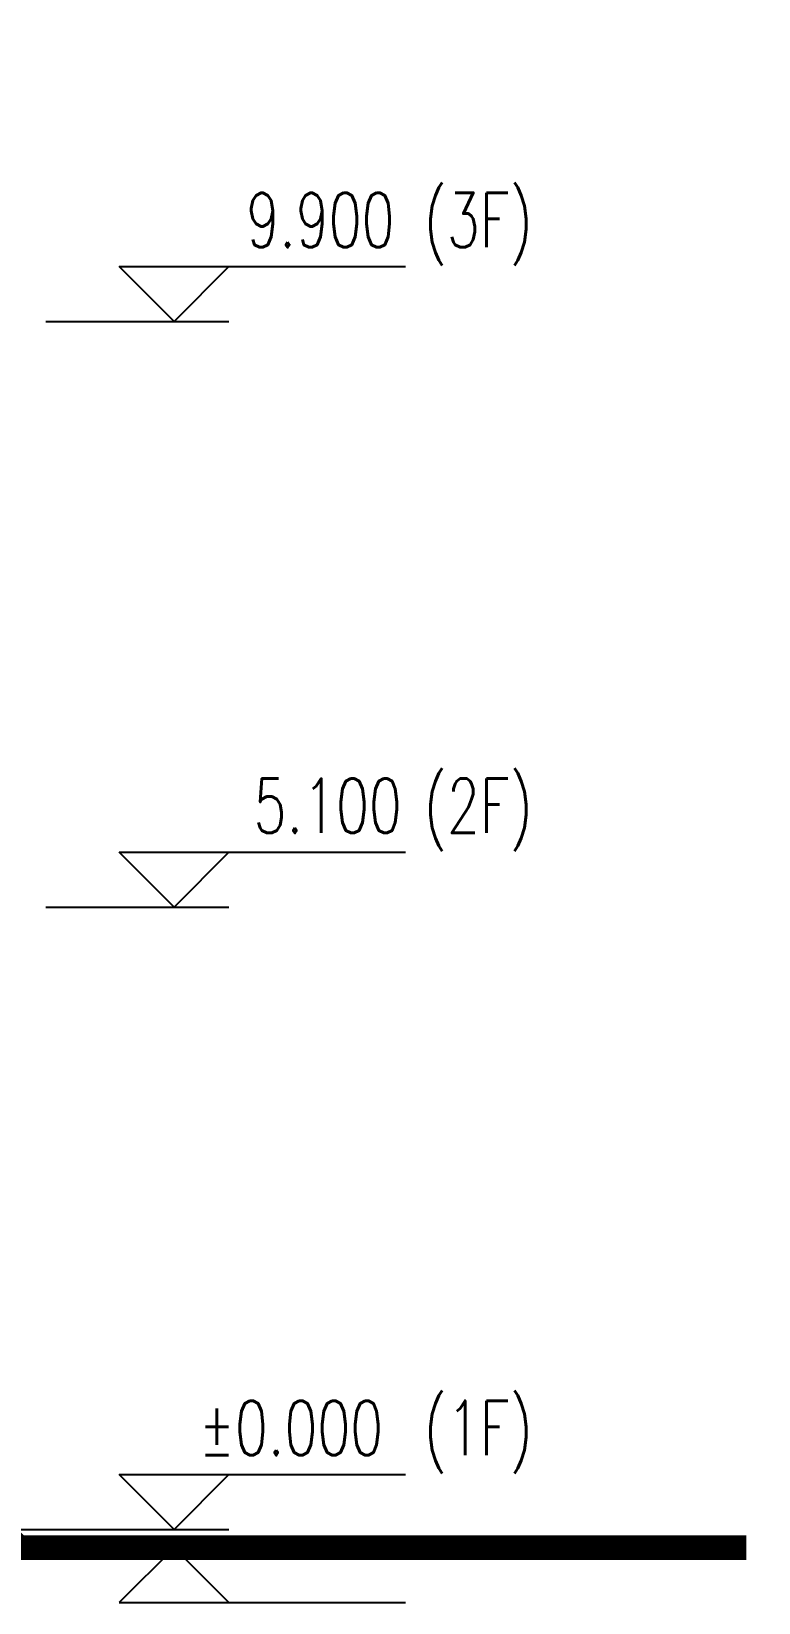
# Model space of a CAD drawing. Header units: millimetres. Extents: x 708158 to 1984082, y -168213 to -53.
# Drawn here: x 1070709 to 1076668, y -86557 to -73680 of the extents above; entities that cross this region are included whole.
import ezdxf

# ---------------------------------------------------------------- set-up
doc = ezdxf.new("R2010")
doc.units = ezdxf.units.MM
doc.header["$LTSCALE"] = 1000
doc.layers.get('0').update_dxf_attribs({"color": 8})
for name, color, linetype in [('DIM_ELEV', 3, 'Continuous'), ('PUB_DIM', 3, 'Continuous'), ('PUB_TEXT', 7, 'Continuous'), ('立面加粗', 5, 'Continuous')]:
    doc.layers.add(name, color=color, linetype=linetype)
doc.styles.add('_TCH_DIM', font='SIMPLEX', dxfattribs={"bigfont": 'GBCBIG'})
doc.styles.add('_TCH_DIM_T3', font='SIMPLEX', dxfattribs={"width": 0.705882, "bigfont": 'GBCBIG'})
doc.dimstyles.new('_TCH_ARCH&&150', dxfattribs={"dimtxt": 446.25, "dimasz": 150, "dimexe": 375, "dimexo": 450, "dimgap": 189.375, "dimtad": 1, "dimdec": 0, "dimzin": 0, "dimdsep": 46, "dimtxsty": '_TCH_DIM_T3', "dimblk": 'ARCHTICK', "dimcen": 0.09, "dimclrt": 7, "dimazin": 2, "dimtfac": 1, "dimtdec": 0, "dimtix": 1, "dimtmove": 2, "dimatfit": 3, "dimfxl": 1, "dimtolj": 1, "dimtzin": 0, "dimarcsym": 0})

# ---------------------------------------------------------------- blocks, each defined once
blk = doc.blocks.new('_ArchTick')
at = {"color": 0, "linetype": 'ByBlock', "const_width": 0.3}
blk.add_lwpolyline([(-0.5, -0.5), (0.5, 0.5)], dxfattribs=at)
blk = doc.blocks.new('*D755')
at = {"layer": 'Defpoints', "color": 0, "transparency": 16777216}
for p in [(1068094, -37657), (1070567, -37657), (1068094, -85957)]:
    blk.add_point(p, dxfattribs=at)
at = {"layer": 'PUB_DIM', "color": 0, "lineweight": -2, "transparency": 16777216}
for p, q in [((1068544, -37657), (1070942, -37657)), ((1070567, -85957), (1070567, -37657)), ((1068544, -85957), (1070942, -85957))]:
    blk.add_line(p, q, dxfattribs=at)
at = {"layer": 'PUB_DIM', "color": 0, "lineweight": -2, "transparency": 16777216, "xscale": 150, "yscale": 150, "zscale": 150}
for p, rotation in [((1070567, -37657), 90), ((1070567, -85957), 270)]:
    blk.add_blockref('_ArchTick', p, dxfattribs=dict(at, rotation=rotation))
at = {"layer": 'PUB_DIM', "color": 7, "transparency": 16777216, "insert": (1070155, -61807), "char_height": 446.2, "attachment_point": 5, "rotation": 90, "style": '_TCH_DIM_T3'}
blk.add_mtext('\\A1;48300', dxfattribs=at)

msp = doc.modelspace()

# ---------------------------------------------------------------- linework, layer by layer
at = {"layer": 'DIM_ELEV'}
for p, q in [((1071877.9, -76056.7), (1071427.9, -75606.7)), ((1071427.9, -75606.7), (1073775.4, -75606.7)), ((1071877.9, -76056.7), (1072327.9, -75606.7)), ((1070827.9, -76056.7), (1072327.9, -76056.7)), ((1071877.9, -80856.7), (1071427.9, -80406.7)), ((1071427.9, -80406.7), (1073775.4, -80406.7)), ((1071877.9, -80856.7), (1072327.9, -80406.7)), ((1070827.9, -80856.7), (1072327.9, -80856.7)), ((1071877.9, -85956.7), (1071427.9, -85506.7)), ((1071427.9, -85506.7), (1073775.4, -85506.7)), ((1071877.9, -85956.7), (1072327.9, -85506.7)), ((1070827.9, -85956.7), (1072327.9, -85956.7)), ((1070827.9, -86106.7), (1072327.9, -86106.7)), ((1071877.9, -86106.7), (1071427.9, -86556.7)), ((1071877.9, -86106.7), (1072327.9, -86556.7)), ((1071427.9, -86556.7), (1073775.4, -86556.7))]:
    msp.add_line(p, q, dxfattribs=at)
at = {"layer": '立面加粗', "const_width": 200}
msp.add_lwpolyline([(976204.9, -86106.7), (1076568.2, -86106.7)], dxfattribs=at)

# ---------------------------------------------------------------- texts
at = {"layer": 'PUB_TEXT', "style": '_TCH_DIM', "width": 0.705882}
for s, p in [('(3F)', (1073925.4, -75449.2)), ('9.900', (1072470.4, -75449.2)), ('5.100', (1072530.4, -80249.2)), ('(2F)', (1073925.4, -80249.2)), ('(1F)', (1073925.4, -85349.2)), ('%%P0.000', (1072080.4, -85349.2))]:
    msp.add_text(s, height=446.25, dxfattribs=at).set_placement(p)

# ---------------------------------------------------------------- dimensions: what is measured, and where the dimension line sits
at = {"layer": 'PUB_DIM'}
dim = msp.add_aligned_dim(p1=(1068094.2, -85956.7), p2=(1068094.2, -37656.7), distance=-2473.1, dimstyle='_TCH_ARCH&&150', dxfattribs=at)
dim.commit()
dim.dimension.update_dxf_attribs({"geometry": '*D755', "text_midpoint": (1070154.8, -61806.7)})

doc.saveas('drawing.dxf')
